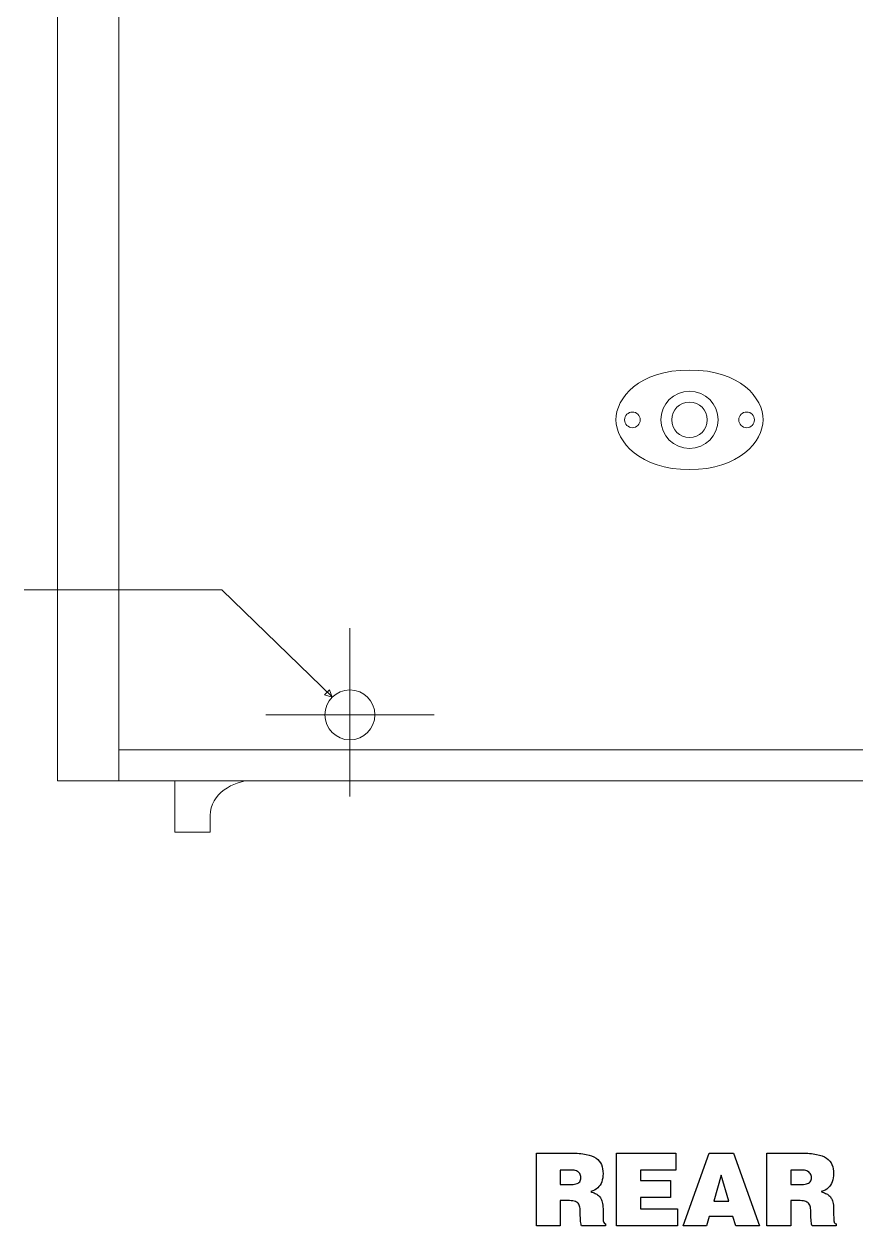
# Model space of a CAD drawing. Header units: inches. Extents: x -3.67 to 3.62, y -4.25 to 4.25.
# Drawn here: x 1.181 to 2.323, y 0.758 to 2.408 of the extents above; entities that cross this region are included whole.
import ezdxf
from ezdxf.lldxf.tags import DXFTag

# ---------------------------------------------------------------- set-up
doc = ezdxf.new("R2010")
doc.units = ezdxf.units.IN
doc.header["$MEASUREMENT"] = 0
doc.layers.add('Dimensions', color=7, linetype='Continuous')
doc.layers.add('Layer 1', color=7, linetype='Continuous')
tags = doc.linetypes.add('New Line31', pattern=[2.3, 1.3, -0.3, 0.4, -0.3]).pattern_tags.tags
tags[10:11] = [DXFTag(74, 4), DXFTag(75, 0), DXFTag(340, '0'), DXFTag(46, 1.0), DXFTag(50, 0.0), DXFTag(44, 0.0), DXFTag(45, 0.0)]
tags[8:9] = [DXFTag(74, 4), DXFTag(75, 0), DXFTag(340, '0'), DXFTag(46, 1.0), DXFTag(50, 0.0), DXFTag(44, 0.0), DXFTag(45, 0.0)]
tags[6:7] = [DXFTag(74, 4), DXFTag(75, 0), DXFTag(340, '0'), DXFTag(46, 1.0), DXFTag(50, 0.0), DXFTag(44, 0.0), DXFTag(45, 0.0)]
tags[4:5] = [DXFTag(74, 4), DXFTag(75, 0), DXFTag(340, '0'), DXFTag(46, 1.0), DXFTag(50, 0.0), DXFTag(44, 0.0), DXFTag(45, 0.0)]
tags = doc.linetypes.add('New Line32', pattern=[2.3, 1.3, -0.3, 0.4, -0.3]).pattern_tags.tags
tags[10:11] = [DXFTag(74, 4), DXFTag(75, 0), DXFTag(340, '0'), DXFTag(46, 1.0), DXFTag(50, 0.0), DXFTag(44, 0.0), DXFTag(45, 0.0)]
tags[8:9] = [DXFTag(74, 4), DXFTag(75, 0), DXFTag(340, '0'), DXFTag(46, 1.0), DXFTag(50, 0.0), DXFTag(44, 0.0), DXFTag(45, 0.0)]
tags[6:7] = [DXFTag(74, 4), DXFTag(75, 0), DXFTag(340, '0'), DXFTag(46, 1.0), DXFTag(50, 0.0), DXFTag(44, 0.0), DXFTag(45, 0.0)]
tags[4:5] = [DXFTag(74, 4), DXFTag(75, 0), DXFTag(340, '0'), DXFTag(46, 1.0), DXFTag(50, 0.0), DXFTag(44, 0.0), DXFTag(45, 0.0)]

msp = doc.modelspace()

# ---------------------------------------------------------------- linework, layer by layer
at = {"layer": 'Dimensions', "color": 250, "lineweight": 5}
for points, knots in [([(1.6043, 1.4838), (1.6043, 1.4838), (1.4528, 1.6315), (1.4528, 1.6315), (1.4528, 1.6315), (1.4528, 1.6315), (1.1812, 1.6315), (1.1812, 1.6315)], [0, 0, 0, 0, 0.5, 0.5, 0.5, 0.5, 1, 1, 1, 1]), ([(1.6042, 1.4838), (1.6042, 1.4838), (1.5937, 1.4871), (1.5937, 1.4871), (1.5937, 1.4871), (1.5937, 1.4871), (1.6006, 1.4942), (1.6006, 1.4942), (1.6006, 1.4942), (1.6006, 1.4942), (1.6042, 1.4838), (1.6042, 1.4838)], [0, 0, 0, 0, 0.333333, 0.333333, 0.333333, 0.333333, 0.666667, 0.666667, 0.666667, 0.666667, 1, 1, 1, 1])]:
    msp.add_open_spline(points, degree=3, knots=knots, dxfattribs=at)
at = {"layer": 'Dimensions', "color": 250}
for points, knots in [([(1.9271, 0.7929), (1.9309, 0.7929), (1.9339, 0.7926), (1.9363, 0.792), (1.9363, 0.792), (1.9386, 0.7914), (1.9404, 0.7904), (1.9416, 0.7891), (1.9416, 0.7891), (1.9428, 0.7878), (1.9436, 0.786), (1.944, 0.7837), (1.944, 0.7837), (1.9444, 0.7815), (1.9446, 0.7788), (1.9446, 0.7755), (1.9446, 0.7755), (1.9446, 0.771), (1.9447, 0.7673), (1.9451, 0.7643), (1.9451, 0.7643), (1.9454, 0.7612), (1.9458, 0.7592), (1.9462, 0.758), (1.9462, 0.758), (1.9462, 0.758), (1.9794, 0.758), (1.9794, 0.758), (1.9794, 0.758), (1.9794, 0.758), (1.9794, 0.7611), (1.9794, 0.7611), (1.9794, 0.7611), (1.9781, 0.761), (1.9773, 0.7616), (1.9768, 0.7627), (1.9768, 0.7627), (1.9763, 0.7638), (1.976, 0.7657), (1.976, 0.7682), (1.976, 0.7682), (1.9759, 0.7708), (1.9759, 0.7742), (1.9759, 0.7786), (1.9759, 0.7786), (1.9759, 0.7826), (1.9757, 0.786), (1.9752, 0.7887), (1.9752, 0.7887), (1.9747, 0.7914), (1.974, 0.7937), (1.973, 0.7955), (1.973, 0.7955), (1.9721, 0.7973), (1.9709, 0.7987), (1.9695, 0.7999), (1.9695, 0.7999), (1.9681, 0.801), (1.9666, 0.802), (1.9648, 0.8028), (1.9648, 0.8028), (1.9631, 0.8036), (1.9611, 0.8044), (1.959, 0.8051), (1.959, 0.8051), (1.9629, 0.8062), (1.9661, 0.8079), (1.9685, 0.8103), (1.9685, 0.8103), (1.971, 0.8127), (1.9729, 0.8155), (1.9741, 0.8188), (1.9741, 0.8188), (1.9752, 0.8221), (1.9758, 0.8257), (1.9758, 0.8295), (1.9758, 0.8295), (1.9758, 0.8344), (1.9751, 0.8386), (1.9736, 0.8422), (1.9736, 0.8422), (1.9721, 0.8458), (1.9696, 0.8487), (1.9662, 0.8511), (1.9662, 0.8511), (1.9627, 0.8534), (1.9582, 0.8551), (1.9525, 0.8563), (1.9525, 0.8563), (1.9468, 0.8575), (1.9398, 0.858), (1.9315, 0.858), (1.9315, 0.858), (1.9315, 0.858), (1.8843, 0.858), (1.8843, 0.858), (1.8843, 0.858), (1.8843, 0.858), (1.8843, 0.758), (1.8843, 0.758), (1.8843, 0.758), (1.8843, 0.758), (1.9171, 0.758), (1.9171, 0.758), (1.9171, 0.758), (1.9171, 0.758), (1.9171, 0.7929), (1.9171, 0.7929), (1.9171, 0.7929), (1.9171, 0.7929), (1.9271, 0.7929), (1.9271, 0.7929)], [0, 0, 0, 0, 0.035714, 0.035714, 0.035714, 0.035714, 0.071429, 0.071429, 0.071429, 0.071429, 0.107143, 0.107143, 0.107143, 0.107143, 0.142857, 0.142857, 0.142857, 0.142857, 0.178571, 0.178571, 0.178571, 0.178571, 0.214286, 0.214286, 0.214286, 0.214286, 0.25, 0.25, 0.25, 0.25, 0.285714, 0.285714, 0.285714, 0.285714, 0.321429, 0.321429, 0.321429, 0.321429, 0.357143, 0.357143, 0.357143, 0.357143, 0.392857, 0.392857, 0.392857, 0.392857, 0.428571, 0.428571, 0.428571, 0.428571, 0.464286, 0.464286, 0.464286, 0.464286, 0.5, 0.5, 0.5, 0.5, 0.535714, 0.535714, 0.535714, 0.535714, 0.571429, 0.571429, 0.571429, 0.571429, 0.607143, 0.607143, 0.607143, 0.607143, 0.642857, 0.642857, 0.642857, 0.642857, 0.678571, 0.678571, 0.678571, 0.678571, 0.714286, 0.714286, 0.714286, 0.714286, 0.75, 0.75, 0.75, 0.75, 0.785714, 0.785714, 0.785714, 0.785714, 0.821429, 0.821429, 0.821429, 0.821429, 0.857143, 0.857143, 0.857143, 0.857143, 0.892857, 0.892857, 0.892857, 0.892857, 0.928571, 0.928571, 0.928571, 0.928571, 0.964286, 0.964286, 0.964286, 0.964286, 1, 1, 1, 1]), ([(2.0779, 0.758), (2.0779, 0.758), (2.0779, 0.7814), (2.0779, 0.7814), (2.0779, 0.7814), (2.0779, 0.7814), (2.0272, 0.7814), (2.0272, 0.7814), (2.0272, 0.7814), (2.0272, 0.7814), (2.0272, 0.797), (2.0272, 0.797), (2.0272, 0.797), (2.0272, 0.797), (2.0684, 0.797), (2.0684, 0.797), (2.0684, 0.797), (2.0684, 0.797), (2.0684, 0.8204), (2.0684, 0.8204), (2.0684, 0.8204), (2.0684, 0.8204), (2.0272, 0.8204), (2.0272, 0.8204), (2.0272, 0.8204), (2.0272, 0.8204), (2.0272, 0.8347), (2.0272, 0.8347), (2.0272, 0.8347), (2.0272, 0.8347), (2.0759, 0.8347), (2.0759, 0.8347), (2.0759, 0.8347), (2.0759, 0.8347), (2.0759, 0.858), (2.0759, 0.858), (2.0759, 0.858), (2.0759, 0.858), (1.9944, 0.858), (1.9944, 0.858), (1.9944, 0.858), (1.9944, 0.858), (1.9944, 0.758), (1.9944, 0.758), (1.9944, 0.758), (1.9944, 0.758), (2.0779, 0.758), (2.0779, 0.758)], [0, 0, 0, 0, 0.083333, 0.083333, 0.083333, 0.083333, 0.166667, 0.166667, 0.166667, 0.166667, 0.25, 0.25, 0.25, 0.25, 0.333333, 0.333333, 0.333333, 0.333333, 0.416667, 0.416667, 0.416667, 0.416667, 0.5, 0.5, 0.5, 0.5, 0.583333, 0.583333, 0.583333, 0.583333, 0.666667, 0.666667, 0.666667, 0.666667, 0.75, 0.75, 0.75, 0.75, 0.833333, 0.833333, 0.833333, 0.833333, 0.916667, 0.916667, 0.916667, 0.916667, 1, 1, 1, 1]), ([(2.1178, 0.758), (2.1178, 0.758), (2.1215, 0.7712), (2.1215, 0.7712), (2.1215, 0.7712), (2.1215, 0.7712), (2.1541, 0.7712), (2.1541, 0.7712), (2.1541, 0.7712), (2.1541, 0.7712), (2.158, 0.758), (2.158, 0.758), (2.158, 0.758), (2.158, 0.758), (2.1907, 0.758), (2.1907, 0.758), (2.1907, 0.758), (2.1907, 0.758), (2.1548, 0.858), (2.1548, 0.858), (2.1548, 0.858), (2.1548, 0.858), (2.1215, 0.858), (2.1215, 0.858), (2.1215, 0.858), (2.1215, 0.858), (2.0857, 0.758), (2.0857, 0.758), (2.0857, 0.758), (2.0857, 0.758), (2.1178, 0.758), (2.1178, 0.758)], [0, 0, 0, 0, 0.125, 0.125, 0.125, 0.125, 0.25, 0.25, 0.25, 0.25, 0.375, 0.375, 0.375, 0.375, 0.5, 0.5, 0.5, 0.5, 0.625, 0.625, 0.625, 0.625, 0.75, 0.75, 0.75, 0.75, 0.875, 0.875, 0.875, 0.875, 1, 1, 1, 1]), ([(2.2435, 0.7929), (2.2472, 0.7929), (2.2503, 0.7926), (2.2526, 0.792), (2.2526, 0.792), (2.255, 0.7914), (2.2567, 0.7904), (2.2579, 0.7891), (2.2579, 0.7891), (2.2591, 0.7878), (2.26, 0.786), (2.2604, 0.7837), (2.2604, 0.7837), (2.2608, 0.7815), (2.261, 0.7788), (2.261, 0.7755), (2.261, 0.7755), (2.261, 0.771), (2.2611, 0.7673), (2.2615, 0.7643), (2.2615, 0.7643), (2.2618, 0.7612), (2.2622, 0.7592), (2.2626, 0.758), (2.2626, 0.758), (2.2626, 0.758), (2.2958, 0.758), (2.2958, 0.758), (2.2958, 0.758), (2.2958, 0.758), (2.2958, 0.7611), (2.2958, 0.7611), (2.2958, 0.7611), (2.2945, 0.761), (2.2937, 0.7616), (2.2932, 0.7627), (2.2932, 0.7627), (2.2927, 0.7638), (2.2924, 0.7657), (2.2924, 0.7682), (2.2924, 0.7682), (2.2923, 0.7708), (2.2923, 0.7742), (2.2923, 0.7786), (2.2923, 0.7786), (2.2923, 0.7826), (2.2921, 0.786), (2.2916, 0.7887), (2.2916, 0.7887), (2.2911, 0.7914), (2.2904, 0.7937), (2.2894, 0.7955), (2.2894, 0.7955), (2.2885, 0.7973), (2.2873, 0.7987), (2.2859, 0.7999), (2.2859, 0.7999), (2.2845, 0.801), (2.283, 0.802), (2.2812, 0.8028), (2.2812, 0.8028), (2.2794, 0.8036), (2.2775, 0.8044), (2.2754, 0.8051), (2.2754, 0.8051), (2.2793, 0.8062), (2.2825, 0.8079), (2.2849, 0.8103), (2.2849, 0.8103), (2.2874, 0.8127), (2.2893, 0.8155), (2.2904, 0.8188), (2.2904, 0.8188), (2.2916, 0.8221), (2.2922, 0.8257), (2.2922, 0.8295), (2.2922, 0.8295), (2.2922, 0.8344), (2.2915, 0.8386), (2.29, 0.8422), (2.29, 0.8422), (2.2885, 0.8458), (2.286, 0.8487), (2.2825, 0.8511), (2.2825, 0.8511), (2.2791, 0.8534), (2.2746, 0.8551), (2.2689, 0.8563), (2.2689, 0.8563), (2.2632, 0.8575), (2.2562, 0.858), (2.2479, 0.858), (2.2479, 0.858), (2.2479, 0.858), (2.2007, 0.858), (2.2007, 0.858), (2.2007, 0.858), (2.2007, 0.858), (2.2007, 0.758), (2.2007, 0.758), (2.2007, 0.758), (2.2007, 0.758), (2.2335, 0.758), (2.2335, 0.758), (2.2335, 0.758), (2.2335, 0.758), (2.2335, 0.7929), (2.2335, 0.7929), (2.2335, 0.7929), (2.2335, 0.7929), (2.2435, 0.7929), (2.2435, 0.7929)], [0, 0, 0, 0, 0.035714, 0.035714, 0.035714, 0.035714, 0.071429, 0.071429, 0.071429, 0.071429, 0.107143, 0.107143, 0.107143, 0.107143, 0.142857, 0.142857, 0.142857, 0.142857, 0.178571, 0.178571, 0.178571, 0.178571, 0.214286, 0.214286, 0.214286, 0.214286, 0.25, 0.25, 0.25, 0.25, 0.285714, 0.285714, 0.285714, 0.285714, 0.321429, 0.321429, 0.321429, 0.321429, 0.357143, 0.357143, 0.357143, 0.357143, 0.392857, 0.392857, 0.392857, 0.392857, 0.428571, 0.428571, 0.428571, 0.428571, 0.464286, 0.464286, 0.464286, 0.464286, 0.5, 0.5, 0.5, 0.5, 0.535714, 0.535714, 0.535714, 0.535714, 0.571429, 0.571429, 0.571429, 0.571429, 0.607143, 0.607143, 0.607143, 0.607143, 0.642857, 0.642857, 0.642857, 0.642857, 0.678571, 0.678571, 0.678571, 0.678571, 0.714286, 0.714286, 0.714286, 0.714286, 0.75, 0.75, 0.75, 0.75, 0.785714, 0.785714, 0.785714, 0.785714, 0.821429, 0.821429, 0.821429, 0.821429, 0.857143, 0.857143, 0.857143, 0.857143, 0.892857, 0.892857, 0.892857, 0.892857, 0.928571, 0.928571, 0.928571, 0.928571, 0.964286, 0.964286, 0.964286, 0.964286, 1, 1, 1, 1]), ([(1.9171, 0.8347), (1.9171, 0.8347), (1.9323, 0.8347), (1.9323, 0.8347), (1.9323, 0.8347), (1.9349, 0.8347), (1.9372, 0.8343), (1.9392, 0.8335), (1.9392, 0.8335), (1.9411, 0.8328), (1.9427, 0.8316), (1.9438, 0.8301), (1.9438, 0.8301), (1.9449, 0.8286), (1.9455, 0.8266), (1.9455, 0.8243), (1.9455, 0.8243), (1.9455, 0.822), (1.9449, 0.8201), (1.9438, 0.8187), (1.9438, 0.8187), (1.9426, 0.8173), (1.9408, 0.8164), (1.9385, 0.8157), (1.9385, 0.8157), (1.9362, 0.8151), (1.9334, 0.8148), (1.93, 0.8148), (1.93, 0.8148), (1.93, 0.8148), (1.9171, 0.8148), (1.9171, 0.8148), (1.9171, 0.8148), (1.9171, 0.8148), (1.9171, 0.8347), (1.9171, 0.8347)], [0, 0, 0, 0, 0.111111, 0.111111, 0.111111, 0.111111, 0.222222, 0.222222, 0.222222, 0.222222, 0.333333, 0.333333, 0.333333, 0.333333, 0.444444, 0.444444, 0.444444, 0.444444, 0.555556, 0.555556, 0.555556, 0.555556, 0.666667, 0.666667, 0.666667, 0.666667, 0.777778, 0.777778, 0.777778, 0.777778, 0.888889, 0.888889, 0.888889, 0.888889, 1, 1, 1, 1]), ([(2.1485, 0.792), (2.1485, 0.792), (2.1278, 0.792), (2.1278, 0.792), (2.1278, 0.792), (2.1278, 0.792), (2.1379, 0.8279), (2.1379, 0.8279), (2.1379, 0.8279), (2.1379, 0.8279), (2.1485, 0.792), (2.1485, 0.792)], [0, 0, 0, 0, 0.333333, 0.333333, 0.333333, 0.333333, 0.666667, 0.666667, 0.666667, 0.666667, 1, 1, 1, 1]), ([(2.2335, 0.8347), (2.2335, 0.8347), (2.2487, 0.8347), (2.2487, 0.8347), (2.2487, 0.8347), (2.2513, 0.8347), (2.2536, 0.8343), (2.2556, 0.8335), (2.2556, 0.8335), (2.2575, 0.8328), (2.2591, 0.8316), (2.2602, 0.8301), (2.2602, 0.8301), (2.2613, 0.8286), (2.2619, 0.8266), (2.2619, 0.8243), (2.2619, 0.8243), (2.2619, 0.822), (2.2613, 0.8201), (2.2601, 0.8187), (2.2601, 0.8187), (2.259, 0.8173), (2.2572, 0.8164), (2.2549, 0.8157), (2.2549, 0.8157), (2.2526, 0.8151), (2.2497, 0.8148), (2.2464, 0.8148), (2.2464, 0.8148), (2.2464, 0.8148), (2.2335, 0.8148), (2.2335, 0.8148), (2.2335, 0.8148), (2.2335, 0.8148), (2.2335, 0.8347), (2.2335, 0.8347)], [0, 0, 0, 0, 0.111111, 0.111111, 0.111111, 0.111111, 0.222222, 0.222222, 0.222222, 0.222222, 0.333333, 0.333333, 0.333333, 0.333333, 0.444444, 0.444444, 0.444444, 0.444444, 0.555556, 0.555556, 0.555556, 0.555556, 0.666667, 0.666667, 0.666667, 0.666667, 0.777778, 0.777778, 0.777778, 0.777778, 0.888889, 0.888889, 0.888889, 0.888889, 1, 1, 1, 1])]:
    msp.add_open_spline(points, degree=3, knots=knots, dxfattribs=at)
at = {"layer": 'Layer 1', "color": 250, "lineweight": 15}
for points, knots in [([(1.2269, 1.3693), (1.2269, 1.3693), (1.3113, 1.3693), (1.3113, 1.3693), (1.3113, 1.3693), (1.3113, 1.3693), (1.3113, 3.7553), (1.3113, 3.7553), (1.3113, 3.7553), (1.3113, 3.7553), (1.2269, 3.7553), (1.2269, 3.7553), (1.2269, 3.7553), (1.2269, 3.7553), (1.2269, 1.3693), (1.2269, 1.3693)], [0, 0, 0, 0, 0.25, 0.25, 0.25, 0.25, 0.5, 0.5, 0.5, 0.5, 0.75, 0.75, 0.75, 0.75, 1, 1, 1, 1]), ([(2.8605, 1.3693), (2.8605, 1.3693), (2.7991, 1.3693), (2.7991, 1.3693), (2.7991, 1.3693), (2.7991, 1.3693), (2.7991, 1.5444), (2.7991, 1.5444), (2.7991, 1.5444), (2.7991, 1.6283), (2.7311, 1.6963), (2.6472, 1.6963), (2.6472, 1.6963), (2.5634, 1.6963), (2.4953, 1.6283), (2.4953, 1.5444), (2.4953, 1.5444), (2.4953, 1.5444), (2.4953, 1.3693), (2.4953, 1.3693), (2.4953, 1.3693), (2.4953, 1.3693), (1.3113, 1.3693), (1.3113, 1.3693), (1.3113, 1.3693), (1.3113, 1.3693), (1.3113, 3.7553), (1.3113, 3.7553), (1.3113, 3.7553), (1.3113, 3.7553), (2.8605, 3.7553), (2.8605, 3.7553), (2.8605, 3.7553), (2.8605, 3.7553), (2.8605, 1.3693), (2.8605, 1.3693)], [0, 0, 0, 0, 0.111111, 0.111111, 0.111111, 0.111111, 0.222222, 0.222222, 0.222222, 0.222222, 0.333333, 0.333333, 0.333333, 0.333333, 0.444444, 0.444444, 0.444444, 0.444444, 0.555556, 0.555556, 0.555556, 0.555556, 0.666667, 0.666667, 0.666667, 0.666667, 0.777778, 0.777778, 0.777778, 0.777778, 0.888889, 0.888889, 0.888889, 0.888889, 1, 1, 1, 1]), ([(1.9935, 1.8647), (1.9935, 1.8351), (2.0264, 1.7963), (2.0945, 1.7963), (2.0945, 1.7963), (2.1626, 1.7963), (2.1955, 1.8351), (2.1955, 1.8647), (2.1955, 1.8647), (2.1955, 1.8943), (2.1646, 1.933), (2.0945, 1.933), (2.0945, 1.933), (2.0244, 1.933), (1.9935, 1.8943), (1.9935, 1.8647)], [0, 0, 0, 0, 0.25, 0.25, 0.25, 0.25, 0.5, 0.5, 0.5, 0.5, 0.75, 0.75, 0.75, 0.75, 1, 1, 1, 1]), ([(2.0945, 1.8253), (2.0728, 1.8253), (2.0551, 1.8429), (2.0551, 1.8647), (2.0551, 1.8647), (2.0551, 1.8864), (2.0728, 1.904), (2.0945, 1.904), (2.0945, 1.904), (2.1162, 1.904), (2.1339, 1.8864), (2.1339, 1.8647), (2.1339, 1.8647), (2.1339, 1.8429), (2.1162, 1.8253), (2.0945, 1.8253)], [0, 0, 0, 0, 0.25, 0.25, 0.25, 0.25, 0.5, 0.5, 0.5, 0.5, 0.75, 0.75, 0.75, 0.75, 1, 1, 1, 1]), ([(2.0945, 1.8402), (2.081, 1.8402), (2.0701, 1.8512), (2.0701, 1.8647), (2.0701, 1.8647), (2.0701, 1.8782), (2.081, 1.8891), (2.0945, 1.8891), (2.0945, 1.8891), (2.108, 1.8891), (2.1189, 1.8782), (2.1189, 1.8647), (2.1189, 1.8647), (2.1189, 1.8512), (2.108, 1.8402), (2.0945, 1.8402)], [0, 0, 0, 0, 0.25, 0.25, 0.25, 0.25, 0.5, 0.5, 0.5, 0.5, 0.75, 0.75, 0.75, 0.75, 1, 1, 1, 1]), ([(2.0161, 1.8539), (2.0102, 1.8539), (2.0054, 1.8587), (2.0054, 1.8647), (2.0054, 1.8647), (2.0054, 1.8706), (2.0102, 1.8754), (2.0161, 1.8754), (2.0161, 1.8754), (2.0221, 1.8754), (2.0269, 1.8706), (2.0269, 1.8647), (2.0269, 1.8647), (2.0269, 1.8587), (2.0221, 1.8539), (2.0161, 1.8539)], [0, 0, 0, 0, 0.25, 0.25, 0.25, 0.25, 0.5, 0.5, 0.5, 0.5, 0.75, 0.75, 0.75, 0.75, 1, 1, 1, 1]), ([(2.1729, 1.8539), (2.1788, 1.8539), (2.1836, 1.8587), (2.1836, 1.8647), (2.1836, 1.8647), (2.1836, 1.8706), (2.1788, 1.8754), (2.1729, 1.8754), (2.1729, 1.8754), (2.1669, 1.8754), (2.1621, 1.8706), (2.1621, 1.8647), (2.1621, 1.8647), (2.1621, 1.8587), (2.1669, 1.8539), (2.1729, 1.8539)], [0, 0, 0, 0, 0.25, 0.25, 0.25, 0.25, 0.5, 0.5, 0.5, 0.5, 0.75, 0.75, 0.75, 0.75, 1, 1, 1, 1]), ([(1.6285, 1.4938), (1.6474, 1.4938), (1.6627, 1.4785), (1.6627, 1.4596), (1.6627, 1.4596), (1.6627, 1.4407), (1.6474, 1.4253), (1.6285, 1.4253), (1.6285, 1.4253), (1.6096, 1.4253), (1.5942, 1.4407), (1.5942, 1.4596), (1.5942, 1.4596), (1.5942, 1.4785), (1.6096, 1.4938), (1.6285, 1.4938)], [0, 0, 0, 0, 0.25, 0.25, 0.25, 0.25, 0.5, 0.5, 0.5, 0.5, 0.75, 0.75, 0.75, 0.75, 1, 1, 1, 1]), ([(1.3113, 1.4115), (1.3113, 1.4115), (2.8605, 1.4115), (2.8605, 1.4115), (2.8605, 1.4115), (2.8605, 1.4115), (2.8605, 1.3693), (2.8605, 1.3693), (2.8605, 1.3693), (2.8605, 1.3693), (1.3113, 1.3693), (1.3113, 1.3693), (1.3113, 1.3693), (1.3113, 1.3693), (1.3113, 1.4115), (1.3113, 1.4115)], [0, 0, 0, 0, 0.25, 0.25, 0.25, 0.25, 0.5, 0.5, 0.5, 0.5, 0.75, 0.75, 0.75, 0.75, 1, 1, 1, 1]), ([(1.3881, 1.3693), (1.3881, 1.3693), (1.3881, 1.3693), (1.3881, 1.3693), (1.3881, 1.3693), (1.3881, 1.3693), (1.4365, 1.3693), (1.4365, 1.3693), (1.4365, 1.3693), (1.4365, 1.3693), (1.4915, 1.3693), (1.4915, 1.3693), (1.4915, 1.3693), (1.47, 1.3693), (1.4365, 1.3515), (1.4365, 1.3214), (1.4365, 1.3214), (1.4365, 1.3214), (1.4365, 1.2987), (1.4365, 1.2987), (1.4365, 1.2987), (1.4365, 1.2987), (1.3881, 1.2987), (1.3881, 1.2987), (1.3881, 1.2987), (1.3881, 1.2987), (1.3881, 1.3693), (1.3881, 1.3693)], [0, 0, 0, 0, 0.142857, 0.142857, 0.142857, 0.142857, 0.285714, 0.285714, 0.285714, 0.285714, 0.428571, 0.428571, 0.428571, 0.428571, 0.571429, 0.571429, 0.571429, 0.571429, 0.714286, 0.714286, 0.714286, 0.714286, 0.857143, 0.857143, 0.857143, 0.857143, 1, 1, 1, 1])]:
    msp.add_open_spline(points, degree=3, knots=knots, dxfattribs=at)
at = {"layer": 'Layer 1', "color": 250, "linetype": 'New Line31', "lineweight": 13}
msp.add_open_spline([(1.6285, 1.3474), (1.6285, 1.3474), (1.6285, 1.5787), (1.6285, 1.5787)], degree=3, dxfattribs=at)
at = {"layer": 'Layer 1', "color": 250, "linetype": 'New Line32', "lineweight": 13}
msp.add_open_spline([(1.5128, 1.4596), (1.5128, 1.4596), (1.7441, 1.4596), (1.7441, 1.4596)], degree=3, dxfattribs=at)

doc.saveas('drawing.dxf')
